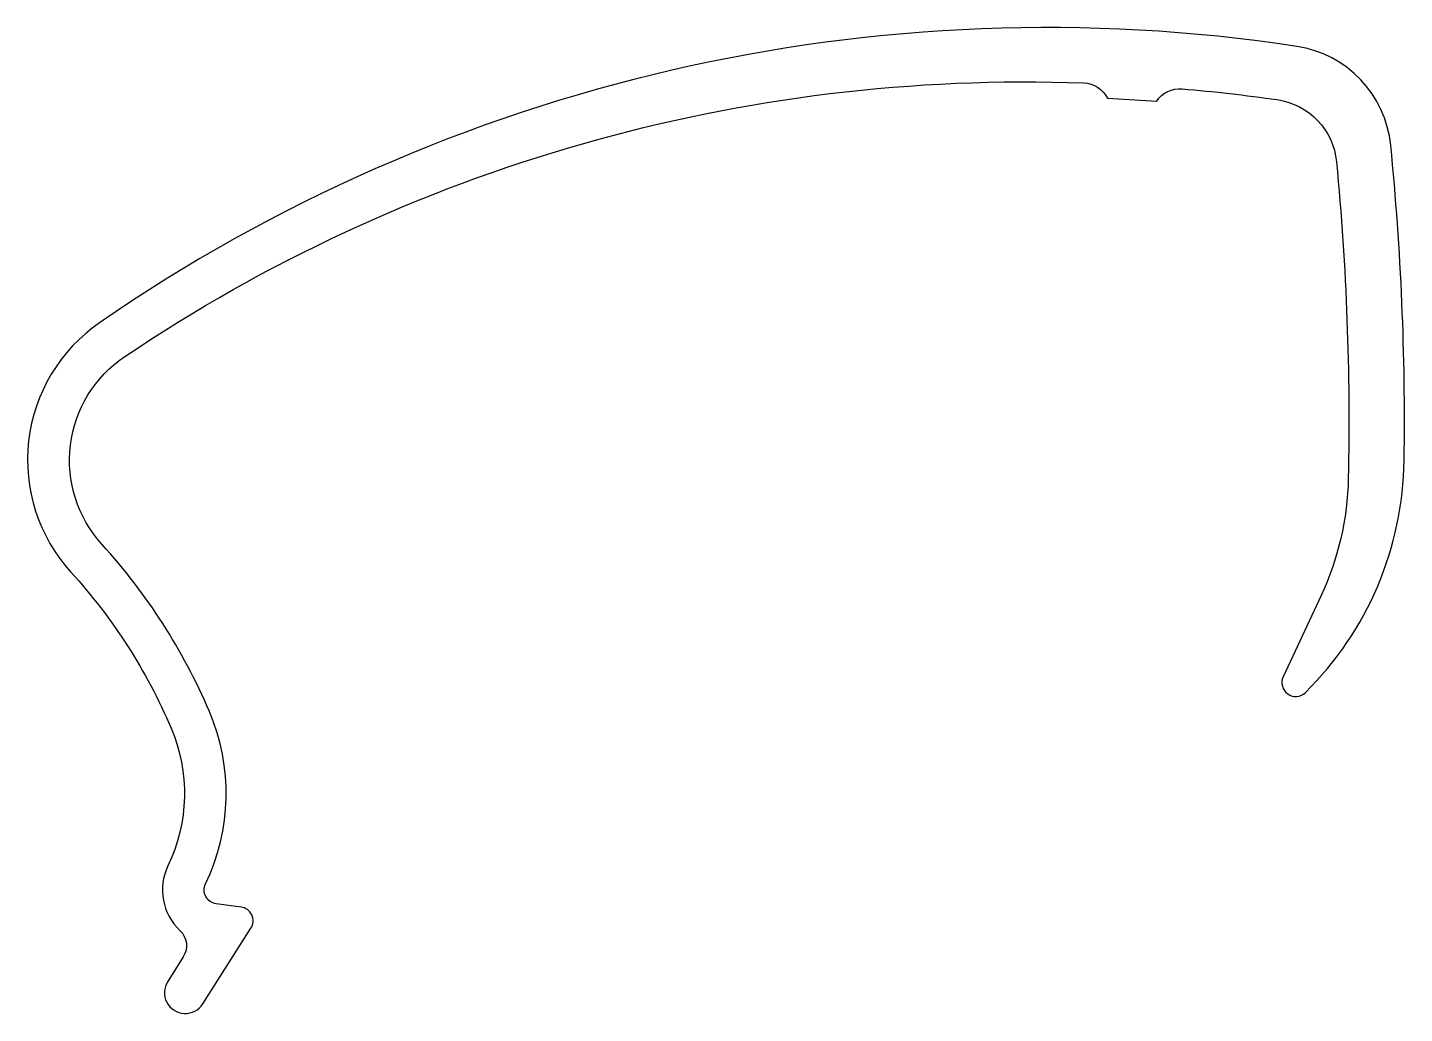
# Model space of a CAD drawing. Extents: x 210.6 to 260.1, y 285.7 to 321.2.
import ezdxf

# ---------------------------------------------------------------- set-up
doc = ezdxf.new("R2010")
doc.units = 0
doc.layers.add('4', color=7, linetype='CONTINUOUS')

msp = doc.modelspace()

# ---------------------------------------------------------------- linework, layer by layer
at = {"layer": '4'}
msp.add_lwpolyline([(214.109, 309.331, -0.158508), (248.604, 319.176, -0.274434), (249.462, 318.623), (251.233, 318.517, -0.274428), (252.151, 318.962, -0.014836), (255.57, 318.572, -0.345879), (257.702, 316.336, -0.029098), (258.126, 304.947, -0.104223), (257.145, 300.729), (255.784, 297.812, 0.837368), (256.59, 297.246, 0.196329), (260.138, 305.597, 0.028386), (259.653, 316.932, 0.342778), (256.272, 320.49, 0.190887), (213.202, 310.548, 0.45411), (212.173, 301.572, -0.083865), (215.774, 295.966, -0.216407), (215.662, 291.006, 0.327328), (216.094, 288.681, -0.36046), (216.213, 287.731), (215.652, 286.85, 1), (216.917, 286.044), (218.648, 288.761, 0.548619), (218.291, 289.525), (217.398, 289.643, -0.51068), (217.013, 290.355, 0.216407), (217.153, 296.556, 0.083708), (213.291, 302.571, -0.457448)], format="xyb", close=True, dxfattribs=at)

doc.saveas('drawing.dxf')
